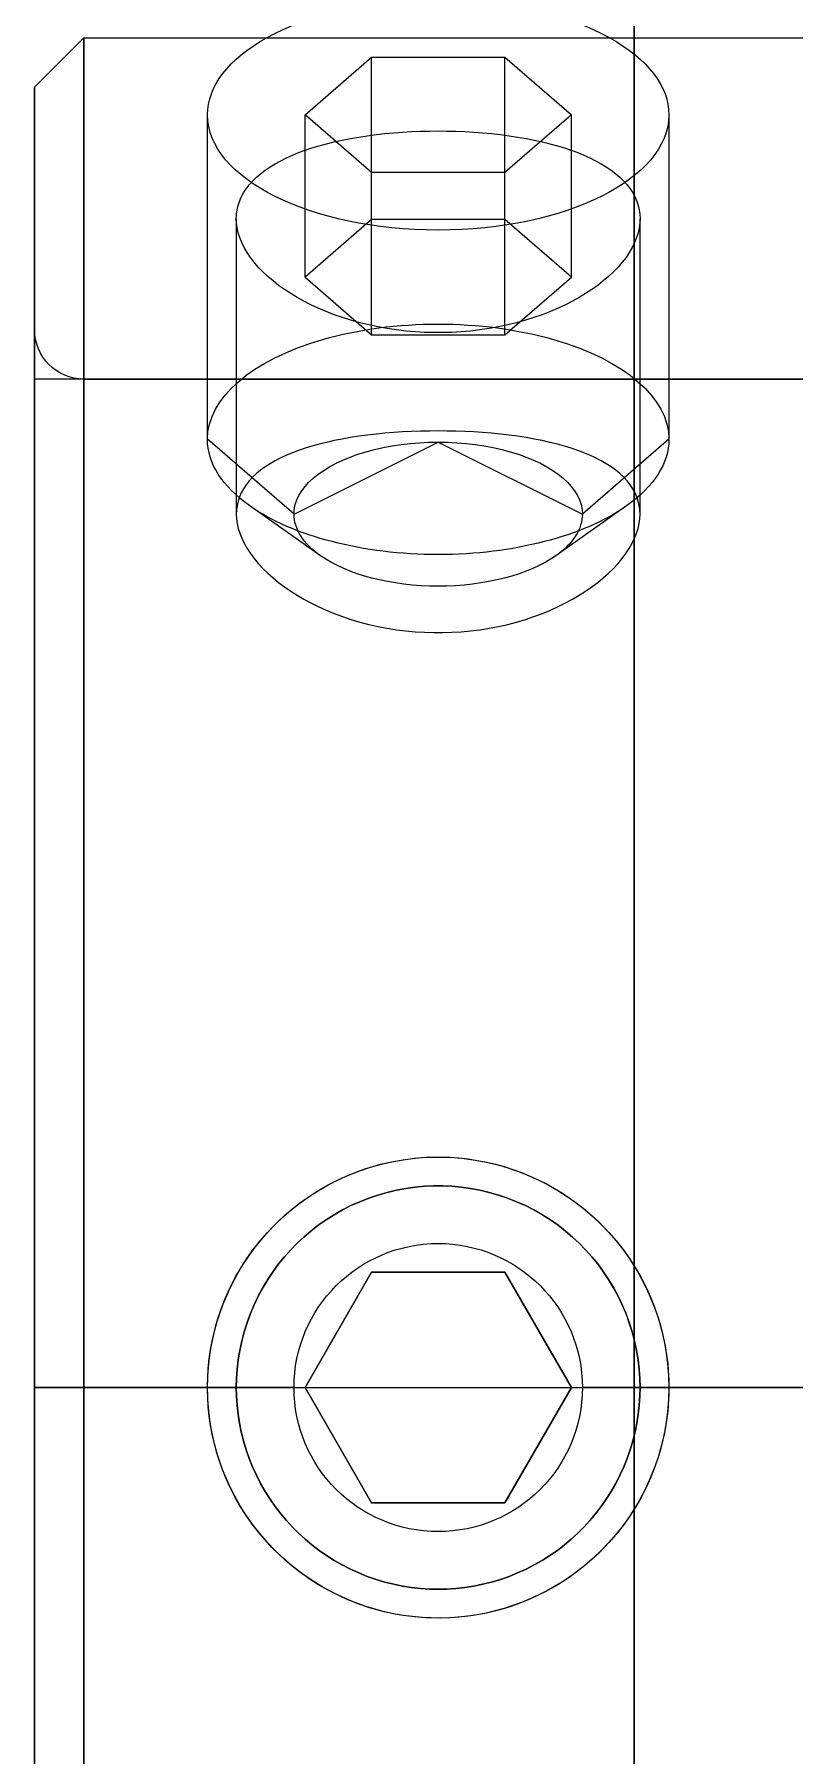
# Model space of a CAD drawing. Header units: millimetres. Extents: x 150937 to 394412, y 327166 to 584759.
# Drawn here: x 245586.05 to 245599.23, y 485967.77 to 485997.63 of the extents above; entities that cross this region are included whole.
import ezdxf

# ---------------------------------------------------------------- set-up
doc = ezdxf.new("R2010")
doc.units = ezdxf.units.MM
doc.layers.add('MAIN-1', color=7, linetype='Continuous')

# ---------------------------------------------------------------- blocks, each defined once
blk = doc.blocks.new('Shaft_Bearing_C!')
blk.add_line((77, -52.5), (37.6, -52.5))
blk = doc.blocks.new('Bearing_ucf207')
at = {"layer": 'MAIN-1'}
for p, q in [((34, 0), (34, 44.889)), ((34, 44.889), (34, 0)), ((34, -39.583), (34, 39.583)), ((34, 39.583), (34, -39.583)), ((34, 23.42), (23.446, 23.42)), ((43.542, 23.42), (34, 23.42)), ((43.542, 0), (43.542, 23.42)), ((43.542, 23.42), (43.542, 0)), ((43.542, 23.42), (44.4, 22.562)), ((36.245, 23.084), (35.091, 22.084)), ((38.555, 23.084), (36.245, 23.084)), ((36.245, 20.269), (36.245, 23.084)), ((39.709, 22.084), (38.555, 23.084)), ((38.555, 20.269), (38.555, 23.084)), ((44.4, 0), (44.4, 22.562)), ((44.4, 22.562), (44.4, 0)), ((33.4, 22.084), (33.4, 16.454)), ((35.091, 22.084), (36.245, 21.084)), ((35.091, 19.269), (35.091, 22.084)), ((37.248, 21.803), (37.094, 21.8)), ((37.4, 21.805), (37.248, 21.803)), ((37.552, 21.803), (37.4, 21.805)), ((37.706, 21.8), (37.552, 21.803)), ((38.555, 21.084), (39.709, 22.084)), ((39.709, 19.269), (39.709, 22.084)), ((41.4, 16.454), (41.4, 22.084)), ((35.21, 21.509), (35.092, 21.469)), ((35.334, 21.547), (35.21, 21.509)), ((35.463, 21.582), (35.334, 21.547)), ((35.597, 21.615), (35.463, 21.582)), ((35.735, 21.646), (35.597, 21.615)), ((35.877, 21.674), (35.735, 21.646)), ((36.023, 21.699), (35.877, 21.674)), ((36.171, 21.721), (36.023, 21.699)), ((36.322, 21.741), (36.171, 21.721)), ((36.475, 21.758), (36.322, 21.741)), ((36.629, 21.773), (36.475, 21.758)), ((36.784, 21.784), (36.629, 21.773)), ((36.94, 21.793), (36.784, 21.784)), ((37.094, 21.8), (36.94, 21.793)), ((37.86, 21.793), (37.706, 21.8)), ((38.016, 21.784), (37.86, 21.793)), ((38.171, 21.773), (38.016, 21.784)), ((38.325, 21.758), (38.171, 21.773)), ((38.478, 21.741), (38.325, 21.758)), ((38.629, 21.721), (38.478, 21.741)), ((38.777, 21.699), (38.629, 21.721)), ((38.923, 21.674), (38.777, 21.699)), ((39.065, 21.646), (38.923, 21.674)), ((39.203, 21.615), (39.065, 21.646)), ((39.337, 21.582), (39.203, 21.615)), ((39.466, 21.547), (39.337, 21.582)), ((39.59, 21.509), (39.466, 21.547)), ((39.708, 21.469), (39.59, 21.509)), ((34.575, 21.236), (34.485, 21.181)), ((34.67, 21.288), (34.575, 21.236)), ((34.769, 21.338), (34.67, 21.288)), ((34.872, 21.384), (34.769, 21.338)), ((34.979, 21.428), (34.872, 21.384)), ((35.092, 21.469), (34.979, 21.428)), ((39.821, 21.428), (39.708, 21.469)), ((39.928, 21.384), (39.821, 21.428)), ((40.031, 21.338), (39.928, 21.384)), ((40.13, 21.288), (40.031, 21.338)), ((40.225, 21.236), (40.13, 21.288)), ((40.315, 21.181), (40.225, 21.236)), ((34.182, 20.936), (34.123, 20.869)), ((34.249, 21.001), (34.182, 20.936)), ((34.321, 21.063), (34.249, 21.001)), ((34.4, 21.124), (34.321, 21.063)), ((34.485, 21.181), (34.4, 21.124)), ((36.245, 21.084), (38.555, 21.084)), ((36.245, 18.269), (36.245, 21.084)), ((38.555, 18.269), (38.555, 21.084)), ((40.4, 21.124), (40.315, 21.181)), ((40.479, 21.063), (40.4, 21.124)), ((40.551, 21.001), (40.479, 21.063)), ((40.618, 20.936), (40.551, 21.001)), ((40.677, 20.869), (40.618, 20.936)), ((33.986, 20.657), (33.955, 20.583)), ((34.024, 20.729), (33.986, 20.657)), ((34.07, 20.8), (34.024, 20.729)), ((34.123, 20.869), (34.07, 20.8)), ((40.73, 20.8), (40.677, 20.869)), ((40.776, 20.729), (40.73, 20.8)), ((40.814, 20.657), (40.776, 20.729)), ((40.845, 20.583), (40.814, 20.657)), ((33.903, 20.358), (33.9, 20.282)), ((33.913, 20.433), (33.903, 20.358)), ((33.93, 20.509), (33.913, 20.433)), ((33.955, 20.583), (33.93, 20.509)), ((40.87, 20.509), (40.845, 20.583)), ((40.887, 20.433), (40.87, 20.509)), ((40.897, 20.358), (40.887, 20.433)), ((40.9, 20.282), (40.897, 20.358)), ((33.9, 20.282), (33.904, 20.202)), ((33.9, 15.155), (33.9, 20.282)), ((33.904, 20.202), (33.915, 20.121)), ((33.915, 20.121), (33.933, 20.037)), ((33.933, 20.037), (33.96, 19.953)), ((35.091, 19.269), (36.245, 20.269)), ((36.245, 20.269), (38.555, 20.269)), ((38.555, 20.269), (39.709, 19.269)), ((40.84, 19.953), (40.867, 20.037)), ((40.867, 20.037), (40.885, 20.121)), ((40.885, 20.121), (40.896, 20.202)), ((40.896, 20.202), (40.9, 20.282)), ((40.9, 20.282), (40.9, 15.155)), ((33.96, 19.953), (33.994, 19.868)), ((33.994, 19.868), (34.036, 19.782)), ((34.036, 19.782), (34.086, 19.696)), ((40.714, 19.696), (40.764, 19.782)), ((40.764, 19.782), (40.806, 19.868)), ((40.806, 19.868), (40.84, 19.953)), ((34.086, 19.696), (34.143, 19.611)), ((34.143, 19.611), (34.208, 19.526)), ((34.208, 19.526), (34.28, 19.442)), ((34.28, 19.442), (34.359, 19.36)), ((40.441, 19.36), (40.52, 19.442)), ((40.52, 19.442), (40.592, 19.526)), ((40.592, 19.526), (40.657, 19.611)), ((40.657, 19.611), (40.714, 19.696)), ((34.359, 19.36), (34.445, 19.279)), ((34.445, 19.279), (34.537, 19.201)), ((34.537, 19.201), (34.634, 19.125)), ((34.634, 19.125), (34.736, 19.052)), ((36.245, 18.269), (35.091, 19.269)), ((39.709, 19.269), (38.555, 18.269)), ((40.064, 19.052), (40.166, 19.125)), ((40.166, 19.125), (40.263, 19.201)), ((40.263, 19.201), (40.355, 19.279)), ((40.355, 19.279), (40.441, 19.36)), ((34.736, 19.052), (34.843, 18.982)), ((34.843, 18.982), (34.953, 18.915)), ((34.953, 18.915), (35.069, 18.85)), ((35.069, 18.85), (35.192, 18.788)), ((39.608, 18.788), (39.731, 18.85)), ((39.731, 18.85), (39.847, 18.915)), ((39.847, 18.915), (39.957, 18.982)), ((39.957, 18.982), (40.064, 19.052)), ((35.192, 18.788), (35.321, 18.728)), ((35.321, 18.728), (35.455, 18.67)), ((35.455, 18.67), (35.595, 18.616)), ((35.595, 18.616), (35.739, 18.566)), ((35.739, 18.566), (35.888, 18.519)), ((35.888, 18.519), (36.04, 18.477)), ((38.76, 18.477), (38.912, 18.519)), ((38.912, 18.519), (39.061, 18.566)), ((39.061, 18.566), (39.205, 18.616)), ((39.205, 18.616), (39.345, 18.67)), ((39.345, 18.67), (39.479, 18.728)), ((39.479, 18.728), (39.608, 18.788)), ((36.04, 18.477), (36.196, 18.438)), ((36.196, 18.438), (36.354, 18.405)), ((38.555, 18.269), (36.245, 18.269)), ((36.354, 18.405), (36.514, 18.376)), ((36.514, 18.376), (36.676, 18.352)), ((36.676, 18.352), (36.838, 18.333)), ((36.838, 18.333), (37, 18.319)), ((37, 18.319), (37.161, 18.31)), ((37.161, 18.31), (37.321, 18.305)), ((37.321, 18.305), (37.479, 18.305)), ((37.479, 18.305), (37.639, 18.31)), ((37.639, 18.31), (37.8, 18.319)), ((37.8, 18.319), (37.962, 18.333)), ((37.962, 18.333), (38.124, 18.352)), ((38.124, 18.352), (38.286, 18.376)), ((38.286, 18.376), (38.446, 18.405)), ((38.446, 18.405), (38.604, 18.438)), ((38.604, 18.438), (38.76, 18.477)), ((44.4, 18.358), (44.4, -18.358)), ((44.4, -18.358), (44.4, 18.358)), ((43.542, 17.5), (2.358, 17.5)), ((43.542, 0), (43.542, 17.5)), ((43.542, 0), (43.542, 17.5)), ((33.4, 16.454), (34.9, 15.155)), ((35.463, 16.401), (35.596, 16.431)), ((35.596, 16.431), (35.735, 16.458)), ((35.735, 16.458), (35.877, 16.483)), ((35.877, 16.483), (36.022, 16.506)), ((36.022, 16.506), (36.171, 16.526)), ((36.171, 16.526), (36.322, 16.543)), ((36.322, 16.543), (36.474, 16.559)), ((36.474, 16.559), (36.629, 16.571)), ((36.629, 16.571), (36.784, 16.581)), ((36.784, 16.581), (36.939, 16.589)), ((36.939, 16.589), (37.094, 16.595)), ((37.094, 16.595), (37.248, 16.598)), ((37.248, 16.598), (37.4, 16.599)), ((37.4, 16.599), (37.552, 16.598)), ((37.552, 16.598), (37.706, 16.595)), ((37.706, 16.595), (37.861, 16.589)), ((37.861, 16.589), (38.016, 16.581)), ((38.016, 16.581), (38.171, 16.571)), ((38.171, 16.571), (38.326, 16.559)), ((38.326, 16.559), (38.478, 16.543)), ((38.478, 16.543), (38.629, 16.526)), ((38.629, 16.526), (38.778, 16.506)), ((38.778, 16.506), (38.923, 16.483)), ((38.923, 16.483), (39.065, 16.458)), ((39.065, 16.458), (39.204, 16.431)), ((39.204, 16.431), (39.337, 16.401)), ((39.9, 15.155), (41.4, 16.454)), ((34.575, 16.083), (34.67, 16.131)), ((34.67, 16.131), (34.769, 16.177)), ((34.769, 16.177), (34.872, 16.22)), ((34.872, 16.22), (34.979, 16.26)), ((37.4, 16.405), (34.9, 15.155)), ((34.979, 16.26), (35.092, 16.299)), ((35.092, 16.299), (35.21, 16.335)), ((35.21, 16.335), (35.334, 16.369)), ((35.334, 16.369), (35.463, 16.401)), ((39.9, 15.155), (37.4, 16.405)), ((39.337, 16.401), (39.466, 16.369)), ((39.466, 16.369), (39.59, 16.335)), ((39.59, 16.335), (39.708, 16.299)), ((39.708, 16.299), (39.821, 16.26)), ((39.821, 16.26), (39.928, 16.22)), ((39.928, 16.22), (40.031, 16.177)), ((40.031, 16.177), (40.13, 16.131)), ((40.13, 16.131), (40.225, 16.083)), ((34.183, 15.797), (34.249, 15.86)), ((34.249, 15.86), (34.322, 15.919)), ((34.322, 15.919), (34.401, 15.977)), ((34.401, 15.977), (34.485, 16.031)), ((34.485, 16.031), (34.575, 16.083)), ((40.225, 16.083), (40.315, 16.031)), ((40.315, 16.031), (40.399, 15.977)), ((40.399, 15.977), (40.478, 15.919)), ((40.478, 15.919), (40.551, 15.86)), ((40.551, 15.86), (40.617, 15.797)), ((33.986, 15.526), (34.025, 15.597)), ((34.025, 15.597), (34.07, 15.666)), ((34.07, 15.666), (34.123, 15.733)), ((34.123, 15.733), (34.183, 15.797)), ((40.617, 15.797), (40.677, 15.733)), ((40.677, 15.733), (40.73, 15.666)), ((40.73, 15.666), (40.775, 15.597)), ((40.775, 15.597), (40.814, 15.526)), ((33.903, 15.231), (33.913, 15.306)), ((33.913, 15.306), (33.931, 15.381)), ((33.931, 15.381), (33.955, 15.454)), ((33.955, 15.454), (33.986, 15.526)), ((34.134, 15.3), (35.359, 14.434)), ((39.441, 14.434), (40.666, 15.3)), ((40.814, 15.526), (40.845, 15.454)), ((40.845, 15.454), (40.869, 15.381)), ((40.869, 15.381), (40.887, 15.306)), ((40.887, 15.306), (40.897, 15.231)), ((33.9, 15.155), (33.903, 15.231)), ((33.904, 15.075), (33.9, 15.155)), ((33.915, 14.993), (33.904, 15.075)), ((33.933, 14.909), (33.915, 14.993)), ((40.885, 14.993), (40.867, 14.909)), ((40.896, 15.075), (40.885, 14.993)), ((40.9, 15.155), (40.896, 15.075)), ((40.897, 15.231), (40.9, 15.155)), ((33.96, 14.823), (33.933, 14.909)), ((33.994, 14.736), (33.96, 14.823)), ((34.036, 14.649), (33.994, 14.736)), ((34.086, 14.561), (34.036, 14.649)), ((40.764, 14.649), (40.714, 14.561)), ((40.806, 14.736), (40.764, 14.649)), ((40.84, 14.823), (40.806, 14.736)), ((40.867, 14.909), (40.84, 14.823)), ((34.144, 14.473), (34.086, 14.561)), ((34.209, 14.386), (34.144, 14.473)), ((34.281, 14.299), (34.209, 14.386)), ((40.591, 14.386), (40.519, 14.299)), ((40.656, 14.473), (40.591, 14.386)), ((40.714, 14.561), (40.656, 14.473)), ((34.36, 14.214), (34.281, 14.299)), ((34.445, 14.13), (34.36, 14.214)), ((34.537, 14.048), (34.445, 14.13)), ((34.634, 13.969), (34.537, 14.048)), ((40.263, 14.048), (40.166, 13.969)), ((40.355, 14.13), (40.263, 14.048)), ((40.44, 14.214), (40.355, 14.13)), ((40.519, 14.299), (40.44, 14.214)), ((34.736, 13.892), (34.634, 13.969)), ((34.843, 13.819), (34.736, 13.892)), ((34.953, 13.748), (34.843, 13.819)), ((35.069, 13.68), (34.953, 13.748)), ((39.847, 13.748), (39.731, 13.68)), ((39.957, 13.819), (39.847, 13.748)), ((40.064, 13.892), (39.957, 13.819)), ((40.166, 13.969), (40.064, 13.892)), ((35.192, 13.614), (35.069, 13.68)), ((35.32, 13.55), (35.192, 13.614)), ((35.455, 13.49), (35.32, 13.55)), ((35.594, 13.432), (35.455, 13.49)), ((39.345, 13.49), (39.206, 13.432)), ((39.48, 13.55), (39.345, 13.49)), ((39.608, 13.614), (39.48, 13.55)), ((39.731, 13.68), (39.608, 13.614)), ((35.739, 13.378), (35.594, 13.432)), ((35.887, 13.329), (35.739, 13.378)), ((36.04, 13.283), (35.887, 13.329)), ((36.195, 13.243), (36.04, 13.283)), ((36.353, 13.207), (36.195, 13.243)), ((36.514, 13.176), (36.353, 13.207)), ((36.675, 13.15), (36.514, 13.176)), ((36.837, 13.13), (36.675, 13.15)), ((38.125, 13.15), (37.963, 13.13)), ((38.286, 13.176), (38.125, 13.15)), ((38.447, 13.207), (38.286, 13.176)), ((38.605, 13.243), (38.447, 13.207)), ((38.76, 13.283), (38.605, 13.243)), ((38.913, 13.329), (38.76, 13.283)), ((39.061, 13.378), (38.913, 13.329)), ((39.206, 13.432), (39.061, 13.378)), ((36.999, 13.115), (36.837, 13.13)), ((37.161, 13.105), (36.999, 13.115)), ((37.321, 13.1), (37.161, 13.105)), ((37.479, 13.1), (37.321, 13.1)), ((37.639, 13.105), (37.479, 13.1)), ((37.801, 13.115), (37.639, 13.105)), ((37.963, 13.13), (37.801, 13.115)), ((36.195, 3.286), (36.04, 3.225)), ((36.04, 3.225), (36.196, 3.286)), ((36.353, 3.34), (36.195, 3.286)), ((36.196, 3.286), (36.354, 3.34)), ((36.514, 3.386), (36.353, 3.34)), ((36.354, 3.34), (36.514, 3.386)), ((36.675, 3.424), (36.514, 3.386)), ((36.514, 3.386), (36.676, 3.424)), ((36.837, 3.454), (36.675, 3.424)), ((36.676, 3.424), (36.838, 3.455)), ((36.999, 3.477), (36.837, 3.454)), ((36.838, 3.455), (37, 3.477)), ((37.161, 3.492), (36.999, 3.477)), ((37, 3.477), (37.161, 3.492)), ((37.321, 3.499), (37.161, 3.492)), ((37.161, 3.492), (37.321, 3.499)), ((37.479, 3.499), (37.321, 3.499)), ((37.321, 3.499), (37.479, 3.499)), ((37.639, 3.492), (37.479, 3.499)), ((37.479, 3.499), (37.639, 3.492)), ((37.801, 3.477), (37.639, 3.492)), ((37.639, 3.492), (37.8, 3.477)), ((37.8, 3.477), (37.962, 3.455)), ((37.963, 3.454), (37.801, 3.477)), ((37.962, 3.455), (38.124, 3.424)), ((38.125, 3.424), (37.963, 3.454)), ((38.124, 3.424), (38.286, 3.386)), ((38.286, 3.386), (38.125, 3.424)), ((38.447, 3.34), (38.286, 3.386)), ((38.286, 3.386), (38.446, 3.34)), ((38.446, 3.34), (38.604, 3.286)), ((38.605, 3.286), (38.447, 3.34)), ((38.604, 3.286), (38.76, 3.225)), ((38.76, 3.225), (38.605, 3.286)), ((35.455, 2.91), (35.595, 2.999)), ((35.594, 2.998), (35.455, 2.91)), ((35.739, 3.081), (35.594, 2.998)), ((35.595, 2.999), (35.739, 3.081)), ((35.739, 3.081), (35.888, 3.157)), ((35.887, 3.156), (35.739, 3.081)), ((36.04, 3.225), (35.887, 3.156)), ((35.888, 3.157), (36.04, 3.225)), ((38.913, 3.156), (38.76, 3.225)), ((38.76, 3.225), (38.912, 3.157)), ((38.912, 3.157), (39.061, 3.081)), ((39.061, 3.081), (38.913, 3.156)), ((39.206, 2.998), (39.061, 3.081)), ((39.061, 3.081), (39.205, 2.999)), ((39.205, 2.999), (39.345, 2.91)), ((39.345, 2.91), (39.206, 2.998)), ((35.069, 2.611), (35.192, 2.716)), ((35.192, 2.715), (35.069, 2.611)), ((35.32, 2.815), (35.192, 2.715)), ((35.192, 2.716), (35.321, 2.815)), ((35.455, 2.91), (35.32, 2.815)), ((35.321, 2.815), (35.455, 2.91)), ((39.48, 2.815), (39.345, 2.91)), ((39.345, 2.91), (39.479, 2.815)), ((39.479, 2.815), (39.608, 2.716)), ((39.608, 2.715), (39.48, 2.815)), ((39.608, 2.716), (39.731, 2.611)), ((39.731, 2.611), (39.608, 2.715)), ((34.843, 2.39), (34.736, 2.27)), ((34.736, 2.27), (34.843, 2.39)), ((34.953, 2.503), (34.843, 2.39)), ((34.843, 2.39), (34.953, 2.503)), ((35.069, 2.611), (34.953, 2.503)), ((34.953, 2.503), (35.069, 2.611)), ((39.847, 2.503), (39.731, 2.611)), ((39.731, 2.611), (39.847, 2.503)), ((39.957, 2.39), (39.847, 2.503)), ((39.847, 2.503), (39.957, 2.39)), ((40.064, 2.27), (39.957, 2.39)), ((39.957, 2.39), (40.064, 2.27)), ((34.634, 2.145), (34.537, 2.013)), ((34.537, 2.013), (34.634, 2.144)), ((34.736, 2.27), (34.634, 2.145)), ((34.634, 2.144), (34.736, 2.27)), ((40.166, 2.145), (40.064, 2.27)), ((40.064, 2.27), (40.166, 2.144)), ((40.263, 2.013), (40.166, 2.145)), ((40.166, 2.144), (40.263, 2.013)), ((34.359, 1.733), (34.445, 1.876)), ((34.445, 1.876), (34.36, 1.734)), ((34.537, 2.013), (34.445, 1.876)), ((34.445, 1.876), (34.537, 2.013)), ((35.091, 0), (36.245, 2)), ((36.245, 2), (35.091, 0)), ((36.245, 2), (38.555, 2)), ((36.245, 2), (36.245, 2)), ((38.555, 2), (36.245, 2)), ((38.555, 2), (39.709, 0)), ((38.555, 2), (38.555, 2)), ((39.709, 0), (38.555, 2)), ((40.355, 1.876), (40.263, 2.013)), ((40.263, 2.013), (40.355, 1.876)), ((40.44, 1.734), (40.355, 1.876)), ((40.355, 1.876), (40.441, 1.733)), ((34.208, 1.436), (34.28, 1.587)), ((34.281, 1.587), (34.209, 1.437)), ((34.28, 1.587), (34.359, 1.733)), ((34.36, 1.734), (34.281, 1.587)), ((40.519, 1.587), (40.44, 1.734)), ((40.441, 1.733), (40.52, 1.587)), ((40.591, 1.437), (40.519, 1.587)), ((40.52, 1.587), (40.592, 1.436)), ((34.144, 1.283), (34.086, 1.126)), ((34.086, 1.125), (34.143, 1.282)), ((34.143, 1.282), (34.208, 1.436)), ((34.209, 1.437), (34.144, 1.283)), ((40.656, 1.283), (40.591, 1.437)), ((40.592, 1.436), (40.657, 1.282)), ((40.714, 1.126), (40.656, 1.283)), ((40.657, 1.282), (40.714, 1.125)), ((34.036, 0.967), (33.994, 0.806)), ((33.994, 0.805), (34.036, 0.966)), ((34.086, 1.126), (34.036, 0.967)), ((34.036, 0.966), (34.086, 1.125)), ((40.764, 0.967), (40.714, 1.126)), ((40.714, 1.125), (40.764, 0.966)), ((40.806, 0.806), (40.764, 0.967)), ((40.764, 0.966), (40.806, 0.805)), ((33.96, 0.644), (33.933, 0.482)), ((33.933, 0.481), (33.96, 0.643)), ((33.994, 0.806), (33.96, 0.644)), ((33.96, 0.643), (33.994, 0.805)), ((40.84, 0.644), (40.806, 0.806)), ((40.806, 0.805), (40.84, 0.643)), ((40.867, 0.482), (40.84, 0.644)), ((40.84, 0.643), (40.867, 0.481)), ((33.915, 0.32), (33.904, 0.159)), ((33.904, 0.159), (33.915, 0.319)), ((33.933, 0.482), (33.915, 0.32)), ((33.915, 0.319), (33.933, 0.481)), ((40.885, 0.32), (40.867, 0.482)), ((40.867, 0.481), (40.885, 0.319)), ((40.896, 0.159), (40.885, 0.32)), ((40.885, 0.319), (40.896, 0.159)), ((2.358, 0), (33.9, 0)), ((43.542, 0), (2.358, 0)), ((12.8, 0), (34, 0)), ((43.542, 0), (23.446, 0)), ((25.609, 0), (33.9, 0)), ((34, 0), (27.3, 0)), ((33.4, 0), (33.4, 0)), ((33.4, 0), (34.9, 0)), ((33.904, 0.159), (33.9, 0)), ((33.9, 0), (33.904, 0.159)), ((33.903, -0.152), (33.9, 0)), ((33.9, 0), (33.9, 0)), ((33.9, 0), (33.903, -0.152)), ((34, 0), (34, -44.889)), ((34, -44.889), (34, 0)), ((37.4, 0), (34.9, 0)), ((36.245, -2), (35.091, 0)), ((35.091, 0), (35.091, 0)), ((35.091, 0), (36.245, -2)), ((39.9, 0), (37.4, 0)), ((39.709, 0), (38.555, -2)), ((38.555, -2), (39.709, 0)), ((39.709, 0), (39.709, 0)), ((39.9, 0), (41.4, 0)), ((40.9, 0), (40.896, 0.159)), ((40.896, 0.159), (40.9, 0)), ((40.9, 0), (40.897, -0.152)), ((40.897, -0.152), (40.9, 0)), ((40.9, 0), (43.542, 0)), ((40.9, 0), (41.4, 0)), ((40.9, 0), (40.9, 0)), ((41.4, 0), (43.542, 0)), ((41.4, 0), (41.4, 0)), ((43.542, 0), (43.542, -17.5)), ((43.542, 0), (44.4, 0)), ((43.542, 0), (43.542, -23.42)), ((43.542, -23.42), (43.542, 0)), ((44.4, 0), (43.542, 0)), ((43.542, -17.5), (43.542, 0)), ((44.4, 0), (44.4, -22.562)), ((44.4, -22.562), (44.4, 0)), ((33.913, -0.306), (33.903, -0.152)), ((33.903, -0.152), (33.913, -0.306)), ((40.897, -0.152), (40.887, -0.306)), ((40.887, -0.306), (40.897, -0.152)), ((33.93, -0.46), (33.913, -0.306)), ((33.913, -0.306), (33.931, -0.461)), ((33.955, -0.616), (33.93, -0.46)), ((33.931, -0.461), (33.955, -0.616)), ((40.87, -0.46), (40.845, -0.616)), ((40.845, -0.616), (40.869, -0.461)), ((40.869, -0.461), (40.887, -0.306)), ((40.887, -0.306), (40.87, -0.46)), ((33.986, -0.771), (33.955, -0.616)), ((33.955, -0.616), (33.986, -0.771)), ((34.024, -0.925), (33.986, -0.771)), ((33.986, -0.771), (34.025, -0.926)), ((40.775, -0.926), (40.814, -0.771)), ((40.814, -0.771), (40.776, -0.925)), ((40.845, -0.616), (40.814, -0.771)), ((40.814, -0.771), (40.845, -0.616)), ((34.07, -1.078), (34.024, -0.925)), ((34.025, -0.926), (34.07, -1.078)), ((34.123, -1.229), (34.07, -1.078)), ((34.07, -1.078), (34.123, -1.229)), ((40.73, -1.078), (40.677, -1.229)), ((40.677, -1.229), (40.73, -1.078)), ((40.776, -0.925), (40.73, -1.078)), ((40.73, -1.078), (40.775, -0.926)), ((34.182, -1.377), (34.123, -1.229)), ((34.123, -1.229), (34.183, -1.378)), ((34.249, -1.523), (34.182, -1.377)), ((34.183, -1.378), (34.249, -1.523)), ((40.618, -1.377), (40.551, -1.523)), ((40.551, -1.523), (40.617, -1.378)), ((40.617, -1.378), (40.677, -1.229)), ((40.677, -1.229), (40.618, -1.377)), ((34.321, -1.665), (34.249, -1.523)), ((34.249, -1.523), (34.322, -1.665)), ((34.4, -1.803), (34.321, -1.665)), ((34.322, -1.665), (34.401, -1.804)), ((40.399, -1.804), (40.478, -1.665)), ((40.479, -1.665), (40.4, -1.803)), ((40.478, -1.665), (40.551, -1.523)), ((40.551, -1.523), (40.479, -1.665)), ((34.485, -1.937), (34.4, -1.803)), ((34.401, -1.804), (34.485, -1.937)), ((34.575, -2.066), (34.485, -1.937)), ((34.485, -1.937), (34.575, -2.066)), ((34.67, -2.19), (34.575, -2.066)), ((34.575, -2.066), (34.67, -2.19)), ((38.555, -2), (36.245, -2)), ((36.245, -2), (36.245, -2)), ((36.245, -2), (38.555, -2)), ((38.555, -2), (38.555, -2)), ((40.225, -2.066), (40.13, -2.19)), ((40.13, -2.19), (40.225, -2.066)), ((40.315, -1.937), (40.225, -2.066)), ((40.225, -2.066), (40.315, -1.937)), ((40.4, -1.803), (40.315, -1.937)), ((40.315, -1.937), (40.399, -1.804)), ((34.769, -2.308), (34.67, -2.19)), ((34.67, -2.19), (34.769, -2.309)), ((34.872, -2.421), (34.769, -2.308)), ((34.769, -2.309), (34.872, -2.421)), ((40.031, -2.308), (39.928, -2.421)), ((39.928, -2.421), (40.031, -2.309)), ((40.13, -2.19), (40.031, -2.308)), ((40.031, -2.309), (40.13, -2.19)), ((34.979, -2.528), (34.872, -2.421)), ((34.872, -2.421), (34.979, -2.528)), ((35.092, -2.631), (34.979, -2.528)), ((34.979, -2.528), (35.092, -2.631)), ((35.21, -2.73), (35.092, -2.631)), ((35.092, -2.631), (35.21, -2.73)), ((39.708, -2.631), (39.59, -2.73)), ((39.59, -2.73), (39.708, -2.631)), ((39.821, -2.528), (39.708, -2.631)), ((39.708, -2.631), (39.821, -2.528)), ((39.928, -2.421), (39.821, -2.528)), ((39.821, -2.528), (39.928, -2.421)), ((35.334, -2.825), (35.21, -2.73)), ((35.21, -2.73), (35.334, -2.825)), ((35.463, -2.915), (35.334, -2.825)), ((35.334, -2.825), (35.463, -2.915)), ((35.597, -3), (35.463, -2.915)), ((35.463, -2.915), (35.596, -2.999)), ((39.337, -2.915), (39.203, -3)), ((39.204, -2.999), (39.337, -2.915)), ((39.466, -2.825), (39.337, -2.915)), ((39.337, -2.915), (39.466, -2.825)), ((39.59, -2.73), (39.466, -2.825)), ((39.466, -2.825), (39.59, -2.73)), ((35.596, -2.999), (35.735, -3.078)), ((35.735, -3.079), (35.597, -3)), ((35.735, -3.078), (35.877, -3.151)), ((35.877, -3.151), (35.735, -3.079)), ((36.023, -3.218), (35.877, -3.151)), ((35.877, -3.151), (36.022, -3.217)), ((36.022, -3.217), (36.171, -3.277)), ((36.171, -3.277), (36.023, -3.218)), ((36.322, -3.33), (36.171, -3.277)), ((36.171, -3.277), (36.322, -3.33)), ((38.629, -3.277), (38.478, -3.33)), ((38.478, -3.33), (38.629, -3.277)), ((38.629, -3.277), (38.778, -3.217)), ((38.777, -3.218), (38.629, -3.277)), ((38.923, -3.151), (38.777, -3.218)), ((38.778, -3.217), (38.923, -3.151)), ((38.923, -3.151), (39.065, -3.078)), ((39.065, -3.079), (38.923, -3.151)), ((39.065, -3.078), (39.204, -2.999)), ((39.203, -3), (39.065, -3.079)), ((36.475, -3.376), (36.322, -3.33)), ((36.322, -3.33), (36.474, -3.375)), ((36.474, -3.375), (36.629, -3.414)), ((36.629, -3.414), (36.475, -3.376)), ((36.784, -3.445), (36.629, -3.414)), ((36.629, -3.414), (36.784, -3.445)), ((36.94, -3.47), (36.784, -3.445)), ((36.784, -3.445), (36.939, -3.469)), ((36.939, -3.469), (37.094, -3.487)), ((37.094, -3.487), (36.94, -3.47)), ((37.248, -3.497), (37.094, -3.487)), ((37.094, -3.487), (37.248, -3.497)), ((37.4, -3.5), (37.248, -3.497)), ((37.248, -3.497), (37.4, -3.5)), ((37.552, -3.497), (37.4, -3.5)), ((37.4, -3.5), (37.552, -3.497)), ((37.706, -3.487), (37.552, -3.497)), ((37.552, -3.497), (37.706, -3.487)), ((37.706, -3.487), (37.861, -3.469)), ((37.86, -3.47), (37.706, -3.487)), ((38.016, -3.445), (37.86, -3.47)), ((37.861, -3.469), (38.016, -3.445)), ((38.171, -3.414), (38.016, -3.445)), ((38.016, -3.445), (38.171, -3.414)), ((38.171, -3.414), (38.326, -3.375)), ((38.325, -3.376), (38.171, -3.414)), ((38.478, -3.33), (38.325, -3.376)), ((38.326, -3.375), (38.478, -3.33))]:
    blk.add_line(p, q, dxfattribs=at)
for centre, radius, start, end in [((43.542, 18.358), 0.858, 270, 0), ((37.4, 0), 4, 0, 180), ((37.4, 0), 4, 0, 148.2117), ((37.4, 0), 2.5, 0, 180), ((37.4, 0), 4, 148.2117, 180), ((37.4, 0), 4, 180, 0), ((37.4, 0), 4, 211.7883, 0), ((37.4, 0), 2.5, 180, 0), ((37.4, 0), 4, 180, 211.7883)]:
    blk.add_arc(centre, radius, start, end, dxfattribs=at)
for centre, major_axis, start_param, end_param in [((37.4, 22.084), (4, 0), 0.731754, 2.409839), ((37.4, 22.084), (4, 0), 2.409839, 3.141593), ((37.4, 22.084), (4, 0), 0, 0.731754), ((37.4, 22.084), (4, 0), 3.141593, 6.283185), ((37.4, 16.454), (4, 0), 0, 3.141593), ((37.4, 16.454), (4, 0), 3.141593, 3.757089), ((37.4, 16.454), (4, 0), -0.615496, 0), ((37.4, 15.155), (2.5, 0), 0, 3.141593), ((37.4, 16.454), (4, 0), -2.526097, -0.615496), ((37.4, 15.155), (2.5, 0), 3.141593, 3.757089), ((37.4, 15.155), (2.5, 0), -0.615496, 0), ((37.4, 15.155), (2.5, 0), -2.526097, -0.615496)]:
    blk.add_ellipse(centre, major_axis=major_axis, ratio=0.5, start_param=start_param, end_param=end_param, dxfattribs=at)
blk = doc.blocks.new('C-1S DRUM RIGHT')
blk.add_blockref('Shaft_Bearing_C!', (30, 189.12))
at = {"xscale": -1}
blk.add_blockref('Bearing_ucf207', (112, 119.12), dxfattribs=at)

msp = doc.modelspace()

# ---------------------------------------------------------------- block references
msp.add_blockref('C-1S DRUM RIGHT', (245518.451, 485855.033))

doc.saveas('drawing.dxf')
